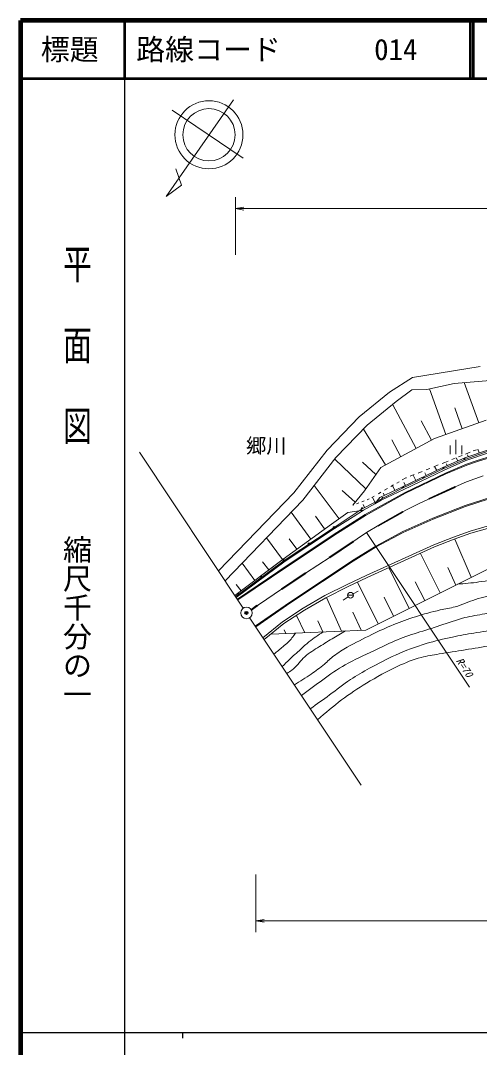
# Model space of a CAD drawing. Units: millimetres, scale not verified. Extents: x 40000 to 680000, y 20000 to 380000.
# Drawn here: x 40000 to 119346, y 202409 to 380000 of the extents above; entities that cross this region are included whole.
import ezdxf
from ezdxf.enums import TextEntityAlignment as Align

# ---------------------------------------------------------------- set-up
doc = ezdxf.new("R2010")
doc.units = ezdxf.units.MM
doc.header["$LTSCALE"] = 1000
doc.header["$PDMODE"] = 32
doc.header["$PDSIZE"] = 500
for name, color, linetype, lineweight in [('M-BGD', 3, 'Continuous', 13), ('M-TTL', 7, 'Continuous', 13), ('M-TTL-BAND', 7, 'Continuous', 25), ('M-TTL-FRAM', 7, 'Continuous', 13), ('M-TTL-LINE', 7, 'Continuous', 13), ('M-TTL-TXT', 2, 'Continuous', 13)]:
    doc.layers.add(name, color=color, linetype=linetype, lineweight=lineweight)
doc.layers.add('M-OTRS', color=6, linetype='Continuous')
doc.layers.add('M-STR-STR3', color=7, linetype='Continuous')
doc.styles.add('@ＭＳ ゴシック', font='')
doc.styles.add('ＭＳ ゴシック', font='')
doc.styles.get('@ＭＳ ゴシック').set_extended_font_data('@MS Gothic')
doc.styles.get('ＭＳ ゴシック').set_extended_font_data('MS Gothic')

# ---------------------------------------------------------------- blocks, each defined once
blk = doc.blocks.new('open_arrow')
at = {"color": 0, "linetype": 'Continuous', "lineweight": -2}
blk.add_lwpolyline([(7.5, 1.25), (0, 0), (7.5, -1.25)], dxfattribs=at)

msp = doc.modelspace()

# ---------------------------------------------------------------- linework, layer by layer
at = {"layer": 'M-BGD'}
for p, q in [((76834, 366313), (65176, 349569)), ((78514, 356207), (66192, 364483)), ((67827, 351522), (66878, 354326)), ((65176, 349569), (67827, 351522)), ((60563, 305376), (78508, 278391)), ((79650, 276673), (98884, 247750))]:
    msp.add_line(p, q, dxfattribs=at)
for centre, radius in [((72576, 360243), 5885), ((72576, 360243), 4520), ((79063, 277555), 1000)]:
    msp.add_circle(centre, radius, dxfattribs=at)
at = {"layer": 'M-OTRS'}
msp.add_point((79048, 277547), dxfattribs=at)
at = {"layer": 'M-TTL', "color": 2, "lineweight": 140}
for p, q in [((40000, 380000), (40000, 20000)), ((680000, 380000), (40000, 380000))]:
    msp.add_line(p, q, dxfattribs=at)
at = {"layer": 'M-TTL'}
for p, q in [((77169, 339474), (77169, 349474)), ((77169, 347474), (216545, 347474)), ((107788, 318284), (119461, 320155)), ((103790, 315751), (107788, 318284)), ((114972, 317228), (135990, 319046)), ((104962, 314126), (107676, 316120)), ((107676, 316120), (110261, 316219)), ((110261, 316219), (114972, 317228)), ((110736, 316321), (113559, 308411)), ((116729, 317380), (119210, 310427)), ((98554, 311474), (103790, 315751)), ((99910, 309999), (104962, 314126)), ((104293, 313635), (108401, 305994)), ((115089, 313049), (116385, 309419)), ((92987, 305720), (98554, 311474)), ((111590, 307708), (120532, 310899)), ((94500, 304407), (99910, 309999)), ((99274, 309341), (103116, 303153)), ((109243, 310763), (111043, 307414)), ((102273, 302700), (111590, 307708)), ((104197, 307477), (105758, 304573)), ((115273, 307482), (115273, 304982)), ((87267, 298351), (92987, 305720)), ((114273, 306482), (114273, 304982)), ((116273, 304982), (116273, 306482)), ((116792, 304383), (120733, 305714)), ((120834, 305512), (116820, 304079)), ((118272, 305563), (118820, 305783)), ((125071, 305779), (118943, 303888)), ((125114, 305636), (118989, 303745)), ((119083, 305888), (119305, 305231)), ((88781, 297040), (94500, 304407)), ((94313, 304167), (99724, 299038)), ((113026, 302699), (116792, 304383)), ((116820, 304079), (113165, 302539)), ((116975, 303917), (113236, 302245)), ((113347, 303592), (113920, 303821)), ((114597, 304092), (115133, 304307)), ((115341, 304390), (115585, 303843)), ((115747, 304553), (116382, 304807)), ((116954, 305036), (117760, 305359)), ((120886, 305238), (116975, 303917)), ((118943, 303888), (117133, 303260)), ((118989, 303745), (117186, 303120)), ((117301, 304914), (117410, 304592)), ((99111, 303636), (101443, 301508)), ((99449, 298643), (102273, 302700)), ((106038, 299377), (113026, 302699)), ((113165, 302539), (106181, 299181)), ((113236, 302245), (106253, 298926)), ((108745, 301751), (109465, 302039)), ((110131, 302305), (110749, 302553)), ((111477, 302844), (112212, 303138)), ((111600, 302893), (111955, 302190)), ((112921, 303421), (113347, 303592)), ((117133, 303260), (113448, 301738)), ((117186, 303120), (113510, 301601)), ((113626, 303325), (113760, 303027)), ((105032, 299992), (105435, 300224)), ((106001, 300550), (106591, 300889)), ((113448, 301738), (106502, 298380)), ((113510, 301601), (106571, 298247)), ((106591, 300889), (106704, 300934)), ((107370, 301201), (108050, 301473)), ((107881, 301405), (108328, 300466)), ((109923, 301776), (110148, 301331)), ((90749, 299575), (95069, 293846)), ((95623, 298745), (97854, 296692)), ((97453, 296202), (99449, 298643)), ((106181, 299181), (99055, 295578)), ((106502, 298380), (99594, 294561)), ((101865, 298171), (102316, 298431)), ((102125, 297503), (106038, 299377)), ((106253, 298926), (102341, 297052)), ((102933, 298786), (103418, 299064)), ((104037, 299420), (104503, 299688)), ((104311, 299578), (104730, 298751)), ((106278, 300120), (106535, 299613)), ((110610, 297338), (115095, 299410)), ((115158, 299274), (110673, 297202)), ((115095, 299410), (115158, 299274)), ((74237, 284829), (87267, 298351)), ((75371, 283124), (88781, 297040)), ((98103, 296445), (98466, 296581)), ((98989, 296777), (99409, 296934)), ((106571, 298247), (99671, 294432)), ((99937, 297132), (100286, 297263)), ((100741, 297524), (101145, 297757)), ((100839, 297581), (101282, 296704)), ((101242, 296396), (102125, 297503)), ((102341, 297052), (101242, 296396)), ((102725, 298283), (102925, 297886)), ((110673, 297202), (110610, 297338)), ((116854, 296123), (122785, 298019)), ((116905, 295982), (122825, 297874)), ((86802, 294986), (90188, 290330)), ((93756, 292925), (96610, 294927)), ((99055, 295578), (94199, 292334)), ((96610, 294927), (99277, 295303)), ((97453, 296202), (97619, 296264)), ((97485, 294188), (99277, 295303)), ((99253, 296285), (99497, 295802)), ((99277, 295303), (101242, 296396)), ((101771, 292688), (106053, 295109)), ((106127, 294978), (101845, 292558)), ((106053, 295109), (106127, 294978)), ((111289, 293917), (116854, 296123)), ((111347, 293779), (116905, 295982)), ((90977, 294274), (92580, 292070)), ((94306, 292158), (97485, 294188)), ((99594, 294561), (94694, 291463)), ((99671, 294432), (94776, 291337)), ((106089, 291622), (111289, 293917)), ((106155, 291487), (111347, 293779)), ((85406, 286852), (93756, 292925)), ((94199, 292334), (85567, 286616)), ((85768, 286510), (94306, 292158)), ((94694, 291463), (86295, 285869)), ((94776, 291337), (86378, 285745)), ((99797, 291441), (117604, 264742)), ((101439, 289127), (106089, 291622)), ((101514, 288997), (106155, 291487)), ((101845, 292558), (101771, 292688)), ((117732, 291710), (114856, 290665)), ((117856, 291330), (114996, 290291)), ((120654, 292567), (117732, 291710)), ((120762, 292182), (117856, 291330)), ((82510, 290532), (85321, 286788)), ((86447, 290373), (87762, 288565)), ((93372, 287214), (97494, 289988)), ((97578, 289863), (93456, 287090)), ((97494, 289988), (97578, 289863)), ((114856, 290665), (111441, 289342)), ((114996, 290291), (111597, 288974)), ((115078, 290320), (117931, 283713)), ((97420, 286644), (101439, 289127)), ((97501, 286517), (101514, 288997)), ((111441, 289342), (99763, 284019)), ((111597, 288974), (99930, 283655)), ((109154, 287860), (112563, 281033)), ((77052, 280580), (85406, 286852)), ((77306, 280198), (85768, 286510)), ((85567, 286616), (77687, 280761)), ((78292, 286156), (80523, 283185)), ((81850, 286414), (82922, 284987)), ((86672, 279480), (97420, 286644)), ((86756, 279356), (97501, 286517)), ((93456, 287090), (93372, 287214)), ((99676, 274599), (122994, 286241)), ((86295, 285869), (77484, 279931)), ((86378, 285745), (77567, 279806)), ((85091, 281716), (89219, 284503)), ((89303, 284378), (85175, 281591)), ((89219, 284503), (89303, 284378)), ((103691, 285370), (107194, 278353)), ((113859, 285434), (115247, 282373)), ((77293, 282490), (78123, 281384)), ((96445, 282472), (92607, 280544)), ((99763, 284019), (96445, 282472)), ((99930, 283655), (96619, 282111)), ((98235, 282865), (101826, 275673)), ((108252, 282950), (109879, 279693)), ((77687, 280761), (77169, 280403)), ((85175, 281591), (85091, 281716)), ((96619, 282111), (92797, 280191)), ((96547, 280607), (97547, 280621)), ((97487, 280850), (98370, 281332)), ((79871, 278158), (80868, 278885)), ((80574, 275284), (86672, 279480)), ((80657, 275159), (86756, 279356)), ((80868, 278885), (80956, 278764)), ((92607, 280544), (88888, 278401)), ((92797, 280191), (89098, 278061)), ((92887, 280237), (95478, 274412)), ((96634, 280338), (95791, 279787)), ((102865, 280309), (104510, 277013)), ((79960, 278037), (80956, 278764)), ((88888, 278401), (85304, 276025)), ((89098, 278061), (85541, 275702)), ((87688, 277126), (89148, 274129)), ((97432, 277660), (98865, 274563)), ((85304, 276025), (81915, 273267)), ((85541, 275702), (82138, 272932)), ((91401, 276196), (92259, 274268)), ((83287, 273868), (99676, 274599)), ((85572, 274619), (85882, 273984)), ((80657, 222319), (80657, 232319)), ((166998, 224319), (80657, 224319))]:
    msp.add_line(p, q, dxfattribs=at)
msp.add_circle((97047, 280614), 500, dxfattribs=at)
for centre, start, end in [((116820, 304079), 19.6574, 202.84384), ((113165, 302539), 22.84384, 205.67503), ((109673, 300860), 25.67503, 205.67503), ((106181, 299181), 25.67503, 206.82121), ((102618, 297380), 26.82121, 206.82121), ((99055, 295578), 26.82121, 213.74857), ((94199, 292334), 33.74857, 213.51893), ((89883, 289475), 33.51893, 213.51893), ((85567, 286616), 33.51893, 216.61997), ((81627, 283688), 36.61997, 216.61997), ((77687, 280761), 36.61997, 214.58492)]:
    msp.add_arc(centre, 150, start, end, dxfattribs=at)
at = {"layer": 'M-TTL-BAND'}
for p, q in [((58000, 370000), (58000, 20000)), ((40000, 205000), (579000, 205000)), ((68000, 205000), (68000, 204000))]:
    msp.add_line(p, q, dxfattribs=at)
at = {"layer": 'M-TTL-FRAM'}
msp.add_open_spline([(87357, 265100), (88329, 265709), (89301, 266318), (90245, 266969), (91035, 267515), (91806, 268089), (92536, 268714), (93083, 269181), (93606, 269677), (94171, 270119), (94897, 270687), (95691, 271168), (96496, 271624), (97884, 272409), (99305, 273119), (100736, 273815), (101986, 274425), (103244, 275024), (104531, 275550), (105757, 276051), (107009, 276487), (108271, 276893), (109681, 277348), (111102, 277766), (112555, 278063), (113417, 278240), (114289, 278373), (115133, 278609), (116335, 278945), (117478, 279489), (118663, 279889), (119919, 280313), (121222, 280577), (122530, 280813), (123935, 281068), (125344, 281292), (126761, 281412), (128206, 281534), (129659, 281548), (131118, 281590), (133220, 281652), (135335, 281773), (137403, 281495), (138773, 281310), (140123, 280951), (141474, 280617), (142784, 280294), (144096, 279996), (145395, 279648), (146714, 279295), (148021, 278892), (149349, 278559), (150353, 278307), (151369, 278096), (152393, 277968), (154242, 277739), (156118, 277783), (157987, 277833), (159483, 277874), (160975, 277918), (162466, 277893), (164813, 277854), (167159, 277643), (169503, 277477), (169893, 277449), (170284, 277423), (170675, 277396), (171454, 277342), (172233, 277287), (173012, 277231)], degree=3, knots=[0, 0, 0, 0, 1, 1, 1, 2, 2, 2, 3, 3, 3, 4, 4, 4, 5, 5, 5, 6, 6, 6, 7, 7, 7, 8, 8, 8, 9, 9, 9, 10, 10, 10, 11, 11, 11, 12, 12, 12, 13, 13, 13, 14, 14, 14, 15, 15, 15, 16, 16, 16, 17, 17, 17, 18, 18, 18, 19, 19, 19, 20, 20, 20, 21, 21, 21, 22, 22, 22, 23, 23, 23, 23], dxfattribs=at)
at = {"layer": 'M-TTL-LINE', "lineweight": 50}
for p, q in [((58000, 380000), (58000, 370000)), ((117750, 380000), (117750, 370000)), ((118250, 380000), (118250, 370000)), ((40000, 370000), (680000, 370000))]:
    msp.add_line(p, q, dxfattribs=at)
at = {"layer": 'M-TTL-LINE'}
for points, knots in [([(115541, 282520), (116782, 282625), (118023, 282729), (119254, 282904), (120662, 283104), (122057, 283396), (123453, 283682), (124628, 283923), (125804, 284159), (126992, 284301), (128167, 284441), (129352, 284488), (130538, 284499), (132306, 284516), (134074, 284454), (135832, 284270), (137212, 284125), (138585, 283905), (139931, 283573), (141164, 283269), (142374, 282870), (143583, 282480), (144430, 282206), (145277, 281936), (146120, 281642), (147059, 281314), (147993, 280956), (148958, 280748), (150202, 280480), (151496, 280460), (152781, 280439), (154302, 280413), (155811, 280385), (157322, 280350), (159395, 280301), (161474, 280241), (163549, 280133), (171357, 279727), (179109, 278659), (186860, 277591)], [0, 0, 0, 0, 1, 1, 1, 2, 2, 2, 3, 3, 3, 4, 4, 4, 5, 5, 5, 6, 6, 6, 7, 7, 7, 8, 8, 8, 9, 9, 9, 10, 10, 10, 11, 11, 11, 12, 12, 12, 13, 13, 13, 13]), ([(88572, 263273), (89789, 264190), (91006, 265108), (92242, 266004), (93506, 266921), (94791, 267816), (96146, 268582), (97736, 269481), (99423, 270201), (101074, 270994), (102289, 271577), (103485, 272199), (104719, 272726), (107230, 273801), (109897, 274485), (112501, 275357), (113936, 275837), (115351, 276375), (116812, 276738), (117944, 277019), (119104, 277195), (120261, 277385), (122834, 277809), (125396, 278306), (127971, 278602), (130048, 278840), (132133, 278947), (134249, 279077), (135643, 279162), (137051, 279258), (138398, 279013), (139519, 278809), (140597, 278370), (141690, 277975), (147865, 275739), (154498, 274885), (160999, 275228), (162052, 275283), (163102, 275370), (164153, 275421), (166975, 275556), (169806, 275427), (172637, 275298)], [0, 0, 0, 0, 1, 1, 1, 2, 2, 2, 3, 3, 3, 4, 4, 4, 5, 5, 5, 6, 6, 6, 7, 7, 7, 8, 8, 8, 9, 9, 9, 10, 10, 10, 11, 11, 11, 12, 12, 12, 13, 13, 13, 14, 14, 14, 14]), ([(90090, 260990), (91209, 261771), (92328, 262553), (93420, 263374), (94615, 264272), (95777, 265217), (97022, 266038), (98095, 266747), (99230, 267363), (100363, 267978), (101831, 268773), (103298, 269565), (104812, 270262), (106534, 271055), (108318, 271724), (110137, 272258), (111628, 272696), (113143, 273043), (114662, 273371), (115887, 273636), (117114, 273889), (118351, 274083), (119801, 274309), (121264, 274454), (122701, 274772), (124044, 275070), (125363, 275519), (126718, 275668), (127747, 275782), (128798, 275723), (129843, 275764), (131945, 275847), (134028, 276333), (136100, 276334), (138781, 276334), (141442, 275523), (144075, 274756), (146445, 274067), (148792, 273414), (151193, 273073), (153978, 272678), (156835, 272703), (159672, 272907), (162253, 273092), (164817, 273425), (167376, 273363), (169673, 273308), (171966, 272936), (174258, 272563)], [0, 0, 0, 0, 1, 1, 1, 2, 2, 2, 3, 3, 3, 4, 4, 4, 5, 5, 5, 6, 6, 6, 7, 7, 7, 8, 8, 8, 9, 9, 9, 10, 10, 10, 11, 11, 11, 12, 12, 12, 13, 13, 13, 14, 14, 14, 15, 15, 15, 16, 16, 16, 16]), ([(83820, 270419), (84333, 270854), (84846, 271289), (85370, 271714), (85675, 271962), (85983, 272206), (86262, 272478), (86745, 272949), (87142, 273503), (87539, 274058)], [0, 0, 0, 0, 1, 1, 1, 2, 2, 2, 3, 3, 3, 3]), ([(85235, 268290), (85661, 268705), (86087, 269120), (86521, 269526), (87135, 270102), (87764, 270663), (88385, 271232), (88874, 271680), (89358, 272134), (89872, 272550), (90650, 273181), (91496, 273727), (92343, 274272)], [0, 0, 0, 0, 1, 1, 1, 2, 2, 2, 3, 3, 3, 4, 4, 4, 4]), ([(86022, 267107), (86334, 267284), (86647, 267462), (86928, 267676), (87666, 268239), (88192, 269057), (88855, 269717), (89584, 270443), (90478, 270978), (91356, 271524), (92196, 272047), (93021, 272580), (93860, 273091), (94619, 273553), (95390, 273998), (96162, 274443)], [0, 0, 0, 0, 1, 1, 1, 2, 2, 2, 3, 3, 3, 4, 4, 4, 5, 5, 5, 5]), ([(91360, 259081), (92711, 260258), (94063, 261435), (95492, 262510), (96877, 263551), (98336, 264497), (99819, 265399), (101567, 266463), (103349, 267465), (105206, 268333), (106524, 268949), (107881, 269497), (109285, 269862), (110291, 270124), (111322, 270292), (112352, 270456), (115375, 270940), (118392, 271395), (121401, 271933), (124622, 272509), (127833, 273178), (131085, 273529), (133808, 273822), (136560, 273891), (139303, 273588), (141492, 273345), (143676, 272866), (145648, 271924), (145811, 271847), (145971, 271766), (146132, 271686)], [0, 0, 0, 0, 1, 1, 1, 2, 2, 2, 3, 3, 3, 4, 4, 4, 5, 5, 5, 6, 6, 6, 7, 7, 7, 8, 8, 8, 9, 9, 9, 10, 10, 10, 10])]:
    msp.add_open_spline(points, degree=3, knots=knots, dxfattribs=at)
at = {"layer": 'M-TTL-TXT'}
for p, q in [((115172, 299365), (117111, 300233)), ((117111, 300233), (120014, 301258)), ((108803, 296419), (115172, 299365)), ((101969, 292713), (106614, 295350)), ((108803, 296419), (106614, 295350)), ((93512, 287220), (99797, 291441)), ((99797, 291441), (101969, 292713)), ((89258, 284445), (93512, 287220)), ((79902, 278100), (89285, 284463))]:
    msp.add_line(p, q, dxfattribs=at)

# ---------------------------------------------------------------- block references
at = {"layer": 'M-TTL', "xscale": 193, "yscale": 193}
for p in [(77169, 347474), (80657, 224319)]:
    msp.add_blockref('open_arrow', p, dxfattribs=at)

# ---------------------------------------------------------------- texts
at = {"layer": 'M-STR-STR3', "style": 'ＭＳ ゴシック'}
msp.add_text('郷川', height=2566, dxfattribs=at).set_placement((85989, 304406), align=Align.BOTTOM_RIGHT)
at = {"layer": 'M-TTL', "style": 'ＭＳ ゴシック', "oblique": 15}
msp.add_text('R=70', height=1320, rotation=303.71, dxfattribs=at).set_placement((115773, 269639), align=Align.MIDDLE_LEFT)
at = {"layer": 'M-TTL-BAND', "style": '@ＭＳ ゴシック', "width": 1.4}
msp.add_text('平  面  図', height=3666, rotation=270, dxfattribs=at).set_placement((49777, 306475), align=Align.MIDDLE_RIGHT)
at = {"layer": 'M-TTL-BAND', "style": '@ＭＳ ゴシック'}
msp.add_text('縮尺千分の一', height=3666, rotation=270, dxfattribs=at).set_placement((49777, 261030), align=Align.MIDDLE_RIGHT)
at = {"layer": 'M-TTL-TXT', "color": 7, "style": 'ＭＳ ゴシック'}
msp.add_text('標題', height=3666, dxfattribs=at).set_placement((48500, 375000), align=Align.MIDDLE_CENTER)
for s, p in [('路線コード', (60000, 375000)), ('014', (101142, 375000))]:
    msp.add_text(s, height=3666, dxfattribs=at).set_placement(p, align=Align.MIDDLE_LEFT)

doc.saveas('drawing.dxf')
